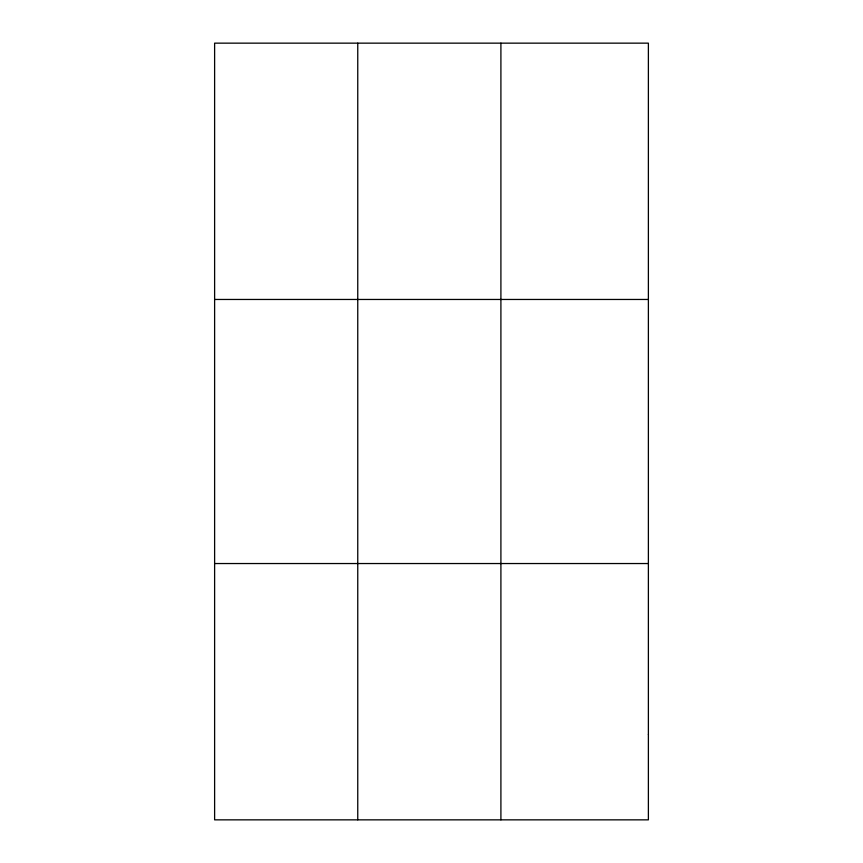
<?xml version="1.0" encoding="UTF-8"?>
<svg xmlns="http://www.w3.org/2000/svg" width="863" height="863" viewBox="0 0 863 863"><rect width="100%" height="100%" fill="white"/><g stroke="black" fill="none" stroke-linecap="round" stroke-linejoin="round"><path stroke-width="1.29" d="M357.757 43.15L357.757 819.85M500.907 43.15L500.907 819.85M214.617 299.461L648.383 299.461M214.617 563.539L648.383 563.539M648.383 734.413L648.383 819.85L214.617 819.85L214.617 43.15L648.383 43.15L648.383 734.413"/></g></svg>
